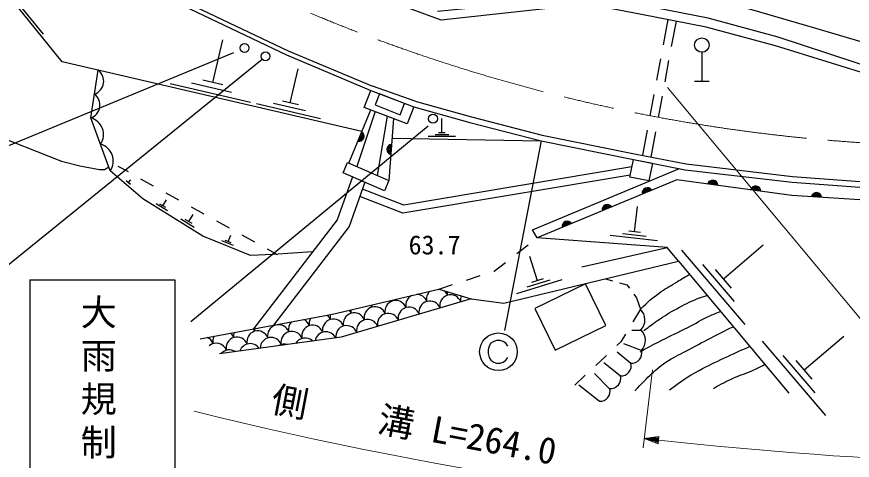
# Model space of a CAD drawing. Units: millimetres, scale not verified. Extents: x 40000 to 680000, y 20000 to 380000.
# Drawn here: x 371572 to 429366, y 238694 to 269378 of the extents above; entities that cross this region are included whole.
import ezdxf
from ezdxf.enums import TextEntityAlignment as Align

# ---------------------------------------------------------------- set-up
doc = ezdxf.new("R2010")
doc.units = ezdxf.units.MM
doc.header["$LTSCALE"] = 1000
doc.linetypes.add('CHAIN', pattern=[18.5, 12, -1.5, 3.5, -1.5])
for name, color, linetype, lineweight in [('M-BGD', 7, 'Continuous', 25), ('M-BMK', 2, 'CHAIN', 13), ('M-STR-HTXT', 7, 'Continuous', 13), ('M-STR-STRC', 7, 'Continuous', 25)]:
    doc.layers.add(name, color=color, linetype=linetype, lineweight=lineweight)
doc.styles.add('@ＭＳ ゴシック', font='')
doc.styles.add('ＭＳ ゴシック', font='')
doc.styles.get('@ＭＳ ゴシック').set_extended_font_data('@MS Gothic')
doc.styles.get('ＭＳ ゴシック').set_extended_font_data('MS Gothic')

msp = doc.modelspace()

# ---------------------------------------------------------------- linework, layer by layer
at = {"layer": 'M-BGD'}
for p, q in [((373415, 268164), (369665, 272797)), ((416610, 269183), (416281, 267436)), ((416871, 267320), (417196, 269068)), ((385131, 264819), (385817, 267778)), ((416097, 266453), (415819, 264979)), ((418963, 266915), (418963, 264915)), ((416414, 264862), (416688, 266337)), ((390497, 263417), (391045, 265778)), ((387733, 263436), (382186, 264723)), ((386432, 264128), (383658, 264771)), ((385824, 264659), (384437, 264980)), ((418463, 264915), (419463, 264915)), ((399137, 263524), (396183, 264563)), ((391051, 263289), (389944, 263546)), ((415634, 263997), (415357, 262522)), ((415957, 262404), (416231, 263879)), ((392574, 262314), (388147, 263340)), ((391536, 262865), (389322, 263379)), ((394553, 259248), (396054, 262937)), ((396358, 262820), (395093, 259014)), ((396525, 258393), (397218, 262488)), ((397629, 262329), (397317, 258050)), ((400980, 261337), (400974, 262347)), ((401216, 261338), (400743, 261336)), ((415172, 261540), (414844, 259793)), ((415449, 259673), (415774, 261421)), ((397530, 260966), (407837, 260784)), ((401927, 261090), (400034, 261080)), ((401453, 261213), (400507, 261208)), ((378576, 259044), (379269, 258660)), ((379451, 257770), (379152, 258029)), ((379301, 257899), (379474, 258098)), ((380143, 258174), (381018, 257689)), ((381892, 257204), (382766, 256719)), ((381677, 256296), (381941, 256720)), ((382009, 255943), (381214, 256437)), ((381876, 256172), (381478, 256420)), ((383641, 256233), (384515, 255748)), ((414310, 254495), (414511, 256242)), ((383466, 255208), (383774, 255703)), ((383853, 254795), (382924, 255373)), ((383698, 255063), (383233, 255352)), ((385389, 255263), (386264, 254778)), ((415104, 254182), (413466, 254370)), ((414720, 254448), (413901, 254542)), ((386568, 253553), (385754, 253881)), ((386408, 253743), (386001, 253907)), ((386205, 253825), (386380, 254259)), ((387138, 254293), (388013, 253807)), ((415899, 253870), (412622, 254246)), ((388887, 253322), (389580, 252937)), ((406162, 252991), (406955, 253600)), ((410660, 252066), (416555, 253416)), ((421967, 248093), (417576, 253231)), ((420457, 251247), (423197, 253589)), ((392027, 253113), (389318, 252919)), ((407582, 251115), (407065, 252796)), ((404588, 251782), (405369, 252382)), ((421212, 249670), (419017, 252239)), ((402672, 251159), (403623, 251468)), ((404574, 251778), (404588, 251782)), ((421006, 250605), (419908, 251890)), ((400770, 250539), (401721, 250849)), ((409287, 251179), (406135, 250210)), ((408435, 251147), (406859, 250662)), ((407976, 251236), (407188, 250993)), ((412286, 251246), (412785, 251110)), ((413268, 250978), (413767, 250841)), ((413767, 250841), (413955, 250589)), ((414254, 250188), (414442, 249936)), ((414442, 249936), (414708, 249137)), ((414708, 249137), (414195, 248279)), ((413681, 247420), (413359, 246882)), ((414745, 247662), (414122, 247663)), ((413359, 246882), (413088, 246627)), ((427547, 241792), (423156, 246930)), ((426036, 244946), (428777, 247288)), ((414779, 246296), (413572, 246757)), ((412358, 245943), (411629, 245259)), ((414037, 245399), (413110, 246171)), ((426792, 243369), (424596, 245938)), ((413316, 244529), (412187, 245443)), ((426585, 244304), (425488, 245589)), ((410900, 244575), (410170, 243890)), ((412579, 243640), (411530, 244698)), ((411867, 242780), (410447, 243899))]:
    msp.add_line(p, q, dxfattribs=at)
for points in [[(400935, 269144), (393084, 272034), (385599, 275544), (378597, 279197), (373325, 282474), (367879, 285891), (333242, 310672)], [(325279, 307702), (328469, 306310), (337160, 300309), (350832, 290969), (361432, 283671), (370736, 277102), (380147, 271553), (390232, 266733), (396065, 264282)], [(325401, 307981), (328618, 306577), (337333, 300560), (351005, 291220), (361607, 283921), (370902, 277358), (380290, 271822), (390357, 267011), (396183, 264563)], [(395446, 261442), (374705, 266253), (368064, 274456), (358050, 277475), (347894, 287205), (333867, 300770)], [(443062, 267196), (439244, 266575), (435392, 266397), (432391, 266930), (426780, 268581), (422412, 269860), (418470, 270836), (411421, 272186)], [(444815, 263947), (438281, 263681), (436923, 263725), (434814, 264475), (424232, 267963), (419406, 269268), (414909, 270151), (411071, 270774), (400678, 269741)], [(444829, 263565), (438281, 263272), (437056, 263201), (434766, 264054), (424059, 267365), (419265, 268661), (414790, 269540), (411062, 270250), (400935, 269144)], [(497948, 268128), (497414, 267159), (495603, 267798), (486548, 265134), (470603, 260678), (459275, 258157), (446775, 256594), (434595, 256416), (425184, 257020), (417230, 258103), (407571, 254073)], [(357889, 267126), (359182, 265995), (360029, 265402), (369512, 261423), (374676, 259391), (375946, 259052), (377301, 258798), (377640, 258798), (377948, 258983)], [(378043, 258725), (376693, 262382), (377212, 265671)], [(399030, 263137), (402919, 262063), (407837, 260784), (414229, 259506), (417816, 258796), (425202, 257926), (431758, 257447)], [(399137, 263524), (403022, 262450), (407927, 261176), (414307, 259899), (417878, 259192), (425240, 258325), (431787, 257847)], [(414124, 258991), (398338, 256345), (395486, 257444)], [(389318, 252919), (387737, 252865), (384435, 254197), (380298, 256772), (378043, 258725)], [(414010, 258424), (398281, 255788), (395304, 256935)], [(407571, 254073), (407251, 254632), (417404, 258877)], [(394788, 258299), (393730, 255333), (387938, 247780)], [(395656, 257923), (394570, 254876), (389327, 248038)], [(417336, 252457), (416555, 253416), (407571, 254073)], [(405262, 249563), (417336, 252457), (424971, 243331)], [(384257, 247095), (393419, 248799), (400770, 250539)], [(400770, 250539), (403007, 249865), (405262, 249563)], [(403007, 249865), (394023, 247201), (385607, 246065)]]:
    msp.add_lwpolyline(points, dxfattribs=at)
for points in [[(396065, 264282), (399030, 263137), (398577, 261963), (395611, 263108)], [(398396, 263382), (396658, 264053), (396357, 263272), (398094, 262600)], [(414229, 259506), (415543, 259240), (415295, 258017), (413981, 258284)], [(394449, 259293), (397317, 258050), (397008, 257337), (394140, 258580)], [(408805, 246313), (412311, 248018), (410911, 250899), (407404, 249194)]]:
    msp.add_lwpolyline(points, close=True, dxfattribs=at)
msp.add_circle((418963, 267415), 500, dxfattribs=at)
for centre, radius, start, end in [((376645, 264918), 943, 289.05586, 53.01862), ((376386, 263274), 943, 289.05586, 53.01862), ((376374, 261226), 1200, 325.93523, 74.56603), ((395253, 261113), 354, 256.66323, 59.06841), ((395253, 261113), 283, 258.88727, 56.84437), ((395253, 261113), 212, 262.6336, 53.09805), ((395253, 261113), 142, 270.34533, 45.38632), ((395253, 261113), 100, 280.66299, 35.06865), ((395253, 261113), 100, 280.66299, 35.06865), ((377049, 259397), 1200, 325.93523, 74.56603), ((397527, 260185), 354, 94.61831, 257.02349), ((397527, 260185), 283, 96.84235, 254.79945), ((397527, 260185), 212, 100.58868, 251.05312), ((397527, 260185), 142, 108.30041, 243.3414), ((397527, 260185), 100, 118.61807, 233.02373), ((397527, 260185), 100, 118.61807, 233.02373), ((419713, 257710), 354, 1.04366, 163.44884), ((419713, 257710), 283, 3.2677, 161.2248), ((419713, 257710), 212, 7.01402, 157.47847), ((419713, 257710), 142, 14.72575, 149.76674), ((419713, 257710), 100, 25.04342, 139.44908), ((419713, 257710), 100, 25.04342, 139.44908), ((415190, 257193), 354, 31.44718, 193.85236), ((415190, 257193), 283, 33.67122, 191.62832), ((415190, 257193), 212, 37.41755, 187.882), ((415190, 257193), 142, 45.12928, 180.17027), ((415190, 257193), 100, 55.44694, 169.8526), ((415190, 257193), 100, 55.44694, 169.8526), ((422686, 257306), 354, 1.04366, 163.44884), ((422686, 257306), 283, 3.2677, 161.2248), ((422686, 257306), 212, 7.01402, 157.47847), ((422686, 257306), 142, 14.72575, 149.76674), ((422686, 257306), 100, 25.04342, 139.44908), ((422686, 257306), 100, 25.04342, 139.44908), ((426892, 256856), 354, 5.12686, 167.53204), ((426892, 256856), 283, 7.3509, 165.308), ((426892, 256856), 212, 11.09723, 161.56168), ((426892, 256856), 142, 18.80896, 153.84995), ((426892, 256856), 100, 29.12662, 143.53228), ((426892, 256856), 100, 29.12662, 143.53228), ((412421, 256038), 354, 31.44718, 193.85236), ((412421, 256038), 283, 33.67122, 191.62832), ((412421, 256038), 212, 37.41755, 187.882), ((412421, 256038), 142, 45.12928, 180.17027), ((412421, 256038), 100, 55.44694, 169.8526), ((412421, 256038), 100, 55.44694, 169.8526), ((409652, 254883), 354, 31.44718, 193.85236), ((409652, 254883), 283, 33.67122, 191.62832), ((409652, 254883), 212, 37.41755, 187.882), ((409652, 254883), 142, 45.12928, 180.17027), ((409652, 254883), 100, 55.44694, 169.8526), ((409652, 254883), 100, 55.44694, 169.8526), ((400666, 249847), 752, 133.46665, 192.5622), ((400666, 249847), 752, 20.46194, 50.47037), ((402104, 250273), 752, 173.18327, 192.5622), ((397790, 248994), 752, 20.46194, 192.5622), ((396872, 249452), 752, 20.46194, 25.61664), ((398310, 249878), 752, 187.47313, 192.5622), ((399228, 249420), 752, 115.92034, 192.5622), ((399228, 249420), 752, 20.46194, 90.71493), ((400146, 248962), 752, 20.46194, 192.5622), ((401584, 249389), 752, 20.46194, 192.5622), ((403022, 249815), 752, 159.91662, 192.5622), ((395433, 249026), 752, 174.40064, 192.5622), ((396352, 248568), 752, 20.46194, 192.5622), ((395433, 249026), 752, 20.46194, 32.23462), ((396872, 249452), 752, 181.01862, 192.5622), ((398708, 248536), 752, 20.46194, 192.5622), ((414035, 248409), 991, 315.64653, 47.21766), ((392557, 248173), 752, 20.46194, 48.07945), ((393995, 248599), 752, 166.85485, 192.5622), ((394913, 248141), 752, 20.46194, 192.5622), ((393995, 248599), 752, 20.46194, 39.12726), ((397270, 248110), 752, 20.46194, 192.5622), ((389681, 247320), 752, 20.46194, 192.5622), ((388763, 247778), 752, 20.46194, 22.2113), ((390201, 248205), 752, 190.84347, 192.5622), ((391119, 247747), 752, 135.75953, 192.5622), ((392037, 247289), 752, 20.46194, 192.5622), ((391119, 247747), 752, 20.46194, 65.31884), ((392557, 248173), 752, 152.99892, 192.5622), ((393475, 247715), 752, 20.46194, 192.5622), ((394393, 247257), 752, 20.46194, 188.12421), ((395831, 247683), 752, 20.46194, 192.5622), ((385887, 246926), 752, 20.46194, 48.67687), ((387325, 247352), 752, 166.33862, 192.5622), ((388243, 246894), 752, 20.46194, 192.5622), ((387325, 247352), 752, 20.46194, 34.73975), ((388763, 247778), 752, 178.86707, 192.5622), ((390599, 246862), 752, 20.46194, 192.5622), ((392955, 246831), 752, 25.0531, 170.32617), ((414071, 246989), 991, 315.64653, 47.21766), ((384448, 246499), 752, 20.46194, 66.14539), ((385367, 246041), 752, 20.46194, 130.00918), ((385887, 246926), 752, 152.4015, 192.5622), ((386805, 246468), 752, 20.46194, 192.5622), ((389161, 246436), 752, 20.46194, 179.44644), ((391517, 246404), 752, 44.87886, 150.50041), ((386285, 245583), 752, 56.75076, 138.62851), ((387723, 246010), 752, 34.39432, 160.98495), ((390079, 245978), 752, 73.2595, 122.11977), ((414113, 246107), 693, 264.9, 15.83126), ((413385, 245228), 693, 264.9, 15.83126), ((412657, 244349), 693, 264.9, 15.83126), ((411929, 243470), 693, 264.9, 15.83126)]:
    msp.add_arc(centre, radius, start, end, dxfattribs=at)
for points, knots in [([(414708, 249137), (415283, 249689), (415458, 249871), (416002, 250262), (416428, 250568), (416691, 250703), (417138, 250977), (417510, 251204), (417629, 251276), (418094, 251551)], [0, 0, 0, 0, 1, 1, 1, 2, 2, 2, 3, 3, 3, 3]), ([(414958, 247678), (415395, 248012), (415520, 248102), (415892, 248356), (416399, 248703), (416691, 248888), (417230, 249181), (417761, 249470), (418057, 249644), (418622, 249859), (418888, 249960), (418983, 249998), (419311, 250097)], [0, 0, 0, 0, 1, 1, 1, 2, 2, 2, 3, 3, 3, 4, 4, 4, 4]), ([(414690, 246188), (415402, 246589), (415595, 246695), (416185, 247001), (416885, 247363), (417297, 247524), (417999, 247880), (418579, 248174), (418870, 248407), (419465, 248668), (419766, 248800), (419872, 248847), (420244, 248981)], [0, 0, 0, 0, 1, 1, 1, 2, 2, 2, 3, 3, 3, 4, 4, 4, 4]), ([(414335, 243501), (415320, 244526), (415629, 244937), (416662, 245590), (417179, 245917), (417497, 246051), (418036, 246341), (418726, 246713), (419116, 246917), (419813, 247275), (420322, 247536), (420484, 247619), (421119, 247936)], [0, 0, 0, 0, 1, 1, 1, 2, 2, 2, 3, 3, 3, 4, 4, 4, 4]), ([(416717, 243574), (417655, 244239), (417932, 244448), (418769, 244912), (419438, 245282), (419836, 245446), (420528, 245773), (421202, 246091), (421422, 246190), (422264, 246566)], [0, 0, 0, 0, 1, 1, 1, 2, 2, 2, 3, 3, 3, 3]), ([(419758, 243666), (420396, 244024), (420582, 244129), (421133, 244380), (421679, 244630), (422020, 244690), (422562, 244948), (422855, 245088), (422957, 245137), (423301, 245326)], [0, 0, 0, 0, 1, 1, 1, 2, 2, 2, 3, 3, 3, 3])]:
    msp.add_open_spline(points, degree=3, knots=knots, dxfattribs=at)
at = {"layer": 'M-BMK'}
msp.add_arc((437685, 378840), 118430, 240.72412, 283.55347, dxfattribs=at)
at = {"layer": 'M-STR-HTXT'}
for p, q in [((415550, 244951), (414891, 239557)), ((414969, 240199), (415991, 240335)), ((414969, 240199), (415935, 239838)), ((414969, 240199), (415963, 240086)), ((415957, 240037), (415162, 240127)), ((415969, 240136), (415174, 240226)), ((415355, 240055), (415952, 239987)), ((415378, 240253), (415974, 240186)), ((415946, 239937), (415549, 239982)), ((415980, 240235), (415582, 240280)), ((415742, 239910), (415940, 239888)), ((415787, 240308), (415985, 240285)), ((415935, 239838), (415991, 240335))]:
    msp.add_line(p, q, dxfattribs=at)
msp.add_lwpolyline([(416584, 264471), (432706, 245153), (462906, 245153)], dxfattribs=at)
for centre, radius, start, end in [((447945, 530805), 292470, 263.72219, 280.60801), ((450056, 508976), 274982, 256.06707, 278.7278)]:
    msp.add_arc(centre, radius, start, end, dxfattribs=at)
at = {"layer": 'M-STR-STRC'}
for p, q in [((346406, 250328), (386597, 266901)), ((388557, 266427), (356561, 240515)), ((383616, 248303), (400032, 261838)), ((407837, 260784), (405300, 247674)), ((372479, 251173), (372479, 233239)), ((372479, 251173), (382511, 251173)), ((382511, 251173), (382511, 233239)), ((404372, 246785), (404242, 246590)), ((404567, 246915), (404372, 246785)), ((404762, 246980), (404567, 246915)), ((405022, 246980), (404762, 246980)), ((405217, 246915), (405022, 246980)), ((405412, 246785), (405217, 246915)), ((405542, 246590), (405412, 246785)), ((404242, 246590), (404177, 246330)), ((404177, 246330), (404177, 246070)), ((404177, 246070), (404242, 245810)), ((404242, 245810), (404372, 245615)), ((405412, 245615), (405542, 245810)), ((404372, 245615), (404567, 245485)), ((404567, 245485), (404762, 245420)), ((404762, 245420), (405022, 245420)), ((405022, 245420), (405217, 245485)), ((405217, 245485), (405412, 245615))]:
    msp.add_line(p, q, dxfattribs=at)
for centre, radius in [((387331, 267214), 305), ((388778, 266637), 305), ((400364, 262322), 305), ((404892, 246200), 1300)]:
    msp.add_circle(centre, radius, dxfattribs=at)

# ---------------------------------------------------------------- texts
at = {"layer": 'M-BGD', "style": 'ＭＳ ゴシック'}
msp.add_text('63.7', height=1320, dxfattribs=at).set_placement((398677, 252539), align=Align.BOTTOM_LEFT)
at = {"layer": 'M-STR-HTXT', "style": 'ＭＳ ゴシック'}
msp.add_text('側\u3000\u3000溝 L=264.0', height=1833, rotation=349.311, dxfattribs=at).set_placement((398788, 239685), align=Align.BOTTOM_CENTER)
at = {"layer": 'M-STR-STRC', "insert": (376087, 244213), "char_height": 1833, "attachment_point": 8, "rotation": 270, "style": '@ＭＳ ゴシック'}
msp.add_mtext('\\T1.2;大雨規制', dxfattribs=at)

doc.saveas('drawing.dxf')
